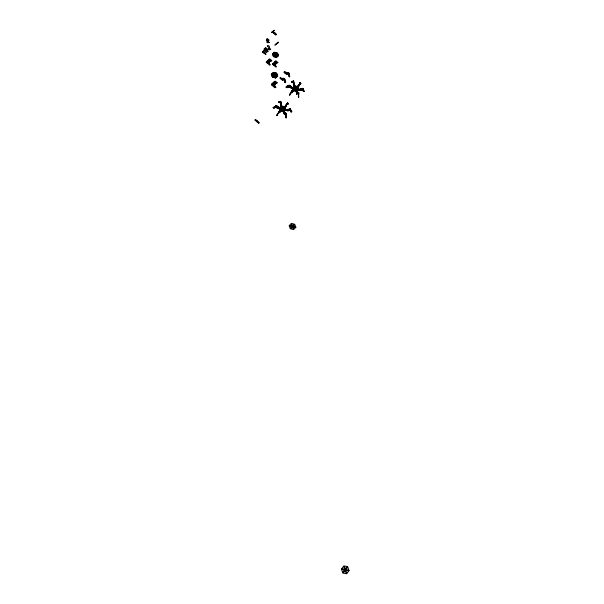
<?xml version="1.0" encoding="UTF-8"?>
<svg xmlns="http://www.w3.org/2000/svg" width="604" height="604" viewBox="0 0 604 604"><rect width="100%" height="100%" fill="white"/><g stroke="black" fill="none" stroke-linecap="round" stroke-linejoin="round"><path stroke-width="0.91" d="M299.176 89.785L300.784 90.298M303.042 89.143L300.966 89.656L300.384 89.226L302.596 88.418L300.43 89.082L301.419 89.339L300.505 88.788L300.09 89.203L300.498 88.939M280.445 102.325L280.92 104.349L280.603 101.291M285.586 113.575C286.515 125.126 286.568 110.275 284.846 113.122C284.635 114.186 284.643 114.322 285.058 113.137C284.831 111.196 282.68 113.182 284.461 114.375M284.794 113.597C287.262 114.579 284.039 114.005 284.635 112.638M285.918 117.75L285.518 113.016M286.107 117.705L285.7 112.971M281.275 103.88L281.222 105.889L280.943 104.9M281.404 105.851L281.17 103.118L281.222 105.889M293.204 81.208L293.733 83.964L293.144 81.004M294.224 85.051C293.197 81.246 295.024 83.699 293.831 85.451L293.333 84.19L294.035 85.466M281.411 78.935L282.74 80.279M282.536 78.701C284.703 76.202 287.149 83.979 284.778 82.431L283.744 78.694L284.476 78.988M283.231 79.041L282.672 80.294M280.52 101.872L280.807 101.419M280.898 101.698L281.154 104.296L280.558 101.721M285.647 73.076L286.402 73.612M288.327 73.477L289.127 76.466L289.731 76.836L289.006 76.58L288.334 72.88C285.503 71.098 287.172 75.47 287.013 74.126L286.522 73.711M297.817 89.43L296.277 89.158L296.428 88.516L300.196 89.596L299.365 89.92M292.706 88.071L294.503 88.569L292.774 88.169M293.378 81.593L293.37 82.114M293.491 83.458C293.657 84.922 294.737 80.951 293.129 81.178M276.942 43.533L276.519 43.571L277.01 43.156M280.339 108.886C275.681 109.135 278.067 105.315 281.864 108.471L281.713 109.135L279.962 108.38M271.891 32.231L272.646 32.065L272.049 32.095M297.591 92.729C295.099 99.199 297.931 86.508 297.425 93.748M272.155 32.306L271.808 32.231M275.62 106.961C273.167 106.598 279.146 104.794 277.493 107.625C273.521 105.685 277.44 104.749 278.044 107.172M285.934 114.111L285.805 113.212L285.873 113.597M297.372 92.08L297.515 93.016M289.814 86.062C286.953 84.439 294.186 86.855 286.772 87.716C284.069 86.568 291.649 83.209 290.818 87.157M286.621 72.525C287.315 72.465 287.398 75.304 285.79 73.326M296.556 92.88L295.741 90.902L296.337 90.555M296.594 86.916L297.251 87.671L298.761 86.01M298.746 86.251L297.289 87.565L296.587 87.323M294.14 85.489L293.703 82.997L293.922 83.548C292.434 84.349 294.775 89.868 293.68 84.545M294.307 90.298L292.789 91.816L292.396 91.589M294.39 86.863L294.948 86.84M287.421 109.905C284.635 110.026 289.55 112.118 288.704 109.686C289.18 109.037 285.956 109.611 286.673 110.532M291.717 87.384L291.302 86.893L291.558 87.89L290.615 87.806L293.129 88.524M286.092 106.53C282.174 110.985 285.005 104.115 286.107 106.372M283.963 112.329L284.688 113.212M286.53 73.484L286.175 73.726M282.257 107.195L281.419 104.847L282.725 108.116L282.068 108.358C280.52 106.417 282.71 105.949 282.687 108.222M283.057 111.113L283.857 113.318M278.014 107.497L277.953 108.403M286.583 73.326C285.926 70.238 281.879 72.163 285.843 73.794M279.524 111.755L278.897 112.873L279.176 111.665L280.875 110.192M280.701 104.983L281.388 104.839M281.932 78.611L281.336 78.852L282.068 79.471L281.743 79.72L279.863 78.15L280.279 77.538L282.227 79.086L280.566 77.674M272.857 83.397L272.208 83.775L272.895 83.292L274.828 84.93L274.473 85.489M276.33 82.929C278.006 83.133 275.907 82.363 276.7 83.246M271.777 84.062C269.573 82.959 282.008 91.816 272.026 84.349M272.193 83.828L274.239 85.625M273.084 82.899C272.313 81.434 277.447 82.363 275.303 84.077M275.892 34.873L272.88 32.359M281.034 104.824L281.351 103.88C280.701 101.683 280.067 105.828 281.162 105.919M293.325 80.966L293.385 83.594M298.504 93.499L298.384 92.623L297.425 92.065M277.07 107.837L278.55 108.395L278.874 107.995L278.301 106.772L277.462 106.538L278.421 107.444M276.949 106.53L276.443 105.934M279.72 111.808C281.071 109.354 276.904 113.824 277.228 115.44L276.609 115.575L279.207 111.8M278.844 112.17L279.101 111.68M279.395 111.921L279.29 111.438M280.558 101.955L280.55 101.48L280.747 101.917M303.314 89.732L302.702 89.77L303.314 89.732C302.566 86.712 300.603 88.969 303.427 91.461L304.371 91.249L303.427 91.461M300.263 90.139L300.898 90.306L300.263 90.139L300.641 89.014L301.29 88.992M302.023 88.531L302.763 88.675L302.159 88.343M301.056 89.483C305.367 90.238 300.762 85.345 304.341 91.408M297.983 89.611L298.097 89.075M300.014 89.143L299.259 89.558L300.12 89.037M289.852 109.082L289.308 109.113L290.856 111.891L291.777 111.846L290.275 108.916L290.433 109.626L288.319 110.117L287.723 109.686L290.192 109.173M294.465 88.675L294.616 88.033L290.116 87.119L288.682 85.391M290.433 109.626L290.252 108.901M290.705 110.2L290.086 110.23L290.705 110.2L290.124 109.158L289.505 109.188L290.237 109.082M290.856 111.891L289.346 108.947M281.426 78.845L281.381 79.252M291.022 86.432L290.214 86.229L291.211 86.772M286.568 110.026L286.477 110.336C289.588 110.668 286.983 111.128 287.98 109.483L288.621 109.656L287.474 109.626M286.696 110.026L287.149 109.747M291.566 87.761L290.667 87.414M291.566 87.874L291.626 87.338M287.368 110.698L287.496 109.966M287.761 109.747L287.882 109.271M287.98 109.483L288.629 109.467M292.759 88.222L292.872 87.686M289.324 109.15L290.033 108.977L287.768 109.543M288.493 86.5L288.002 86.176L288.493 86.5L289.626 85.889L289.331 85.451L290.849 87.029M285.405 109.52L285.292 110.071L283.555 109.618L283.706 108.954L287.406 110.026L283.706 108.954M289.392 85.406L288.682 85.67L289.18 85.217M289.067 85.451L286.039 87.233M287.965 86.342L289.15 85.572M289.52 85.307L289.316 85.745M289.626 85.889L289.105 85.723M285.141 109.415L284.801 109.868M293.166 88.41L289.701 87.21L291.385 87.799M289.844 87.369L290.509 87.376L289.844 87.369L290.071 86.13M290.199 86.236L290.834 86.402L290.479 87.535M290.048 87.074L288.682 85.511M290.381 87.157L290.909 86.84M279.977 108.675L280.097 108.124M280.211 108.886L280.55 108.343M286.772 87.716L289.822 85.934M289.663 87.391L290.056 86.153M286.266 104.9L285.617 106.07M285.292 106.983L286.394 105.119M286.288 104.915L285.103 106.817M285.005 113.235L284.763 112.306M277.04 108.003L277.659 107.98L277.999 106.87L277.425 106.53M277.206 107.527L275.771 106.002L276.526 105.979M278.482 108.38L277.01 107.806L277.455 106.712M277.999 106.87L277.319 106.863M278.912 107.829L278.769 108.32L278.822 107.784M287.3 103.458L286.915 103.473M273.906 108.146L276.949 106.41L273.906 108.146L273.189 107.497L276.375 105.934M276.179 105.942L276.911 106.417M275.084 106.81L276.255 106.047L273.151 107.663M286.998 74.39L287.398 72.971L286.741 72.412L285.715 72.85L286.183 73.809L286.84 72.646L288.712 72.79L289.731 76.836M275.364 75.727L275.515 75.085L277.221 75.538L277.07 76.187L275.364 75.727L277.07 76.187M291.86 91.378L292.283 90.985M291.83 91.196L292.585 90.826L291.694 92.05M271.838 74.783L271.989 74.141L273.695 74.602L273.544 75.243L271.838 74.783L273.544 75.243M292.359 91.695C294.503 87.27 287.61 96.33 290.071 94.851C292.834 88.358 291.732 92.669 292.834 90.993M297.78 92.661C296.677 92.344 298.882 91.748 298.686 93.484M298.95 84.56L298.738 86.145M300.279 83.058L299.833 83.571M280.279 111.362C278.067 113.801 278.474 111.921 279.607 111.264L280.173 111.68L278.791 112.782M278.527 112.45L279.003 111.778M279.342 111.672L276.609 115.575M285.752 114.148L284.68 112.623L284.476 114.164L284.869 112.586M285.835 105.345L287.761 103.02M285.986 105.466L287.436 102.937L288.334 103.835L287.549 104.477L288.334 103.835M286.719 104.605C282.68 111.793 288.765 99.909 286.07 106.478M287.904 103.163L285.858 105.375L286.236 105.141M292.2 91.778L291.271 91.733L291.808 90.962M291.407 91.823L291.936 91.098M291.566 92.208L292.887 91.302L292.698 90.653M292.812 91.061L293.076 90.834M295.801 90.683L296.964 92.805M297.742 88.864L297.546 89.324L297.832 88.864M297.394 92.729L297.727 92.608C297.213 90.404 296.103 93.688 296.919 91.831M293.25 88.343L293.355 87.799M296.549 86.984L298.074 85.572L298.693 86.342M271.347 74.375L273.476 72.374L276.64 73.22L277.681 76.059L275.583 77.961L272.419 77.116L271.347 74.375L273.476 72.374M291.649 87.557L290.735 87.165L290.607 87.701L290.713 87.248M284.975 109.777L285.254 109.664M271.989 74.141L273.695 74.602M284.597 107.98L283.895 107.308M283.102 111.076L283.82 113.424M273.325 73.016L273.967 72.79L274.51 74.375L273.906 74.496L273.325 73.016L273.967 72.79M272.419 77.116L271.377 74.262M272.532 76.58L273.703 75.447L274.156 75.968L273.023 76.995L272.532 76.58L273.703 75.447M273.023 76.995L274.193 75.855M273.906 74.496L273.363 72.903M274.148 75.123L274.427 74.79L274.88 75.319L274.276 75.44L274.427 74.79M271.438 84.771L271.438 84.364L274.941 87.739L275.605 87.059M274.276 75.44L274.186 75.009M299.38 84.243L297.976 86.606M299.607 83.443L300.143 82.71M300.399 82.695L300.165 82.733M274.518 76.066L275.16 75.832L275.703 77.425L275.099 77.546L274.518 76.066L275.16 75.832M274.88 75.319L274.79 74.888M274.873 74.466L276.036 73.341L276.489 73.862L275.364 74.881L274.873 74.466L276.036 73.341M272.91 83.435L274.873 85.036M275.364 74.881L276.489 73.862M275.515 75.085L277.221 75.538M284.144 72.05L286.764 74.368M300.55 82.801L298.882 85.096M274.835 83.903L273.363 83.307L275.386 83.964M275.099 77.546L274.548 75.953M273.499 83.005L273.333 83.42M277.681 76.059L276.64 73.22M273.922 82.627L275.243 83.745L273.922 82.627L274.375 82.136M274.073 81.97L273.099 82.944M275.583 77.961L277.712 75.953M274.239 82.031L275.877 83.367M274.571 81.54L276.262 83.314M274.594 81.902L274.918 81.208L274.601 81.495M275.228 81.329L276.949 82.816M274.178 85.481L272.313 83.896M274.782 85.292L274.79 84.885M275.416 83.941L275.892 83.511M274.941 87.739L271.385 84.485M276.896 82.74L275.258 81.223M271.694 60.4C265.541 55.779 272.781 63.141 271.694 60.672M272.895 32.329C274.458 30.419 279.38 38.339 273.589 32.042M263.48 50.23L266.228 52.744L266.885 52.427L264.137 49.905L263.533 50.479M284.635 71.65L284.137 72.118M282.755 80.173L282.982 78.905M282.529 80.226L283.087 79.003L282.37 78.392L283.102 78.792M276.836 107.814L277.213 106.598M278.202 107.482L281.864 108.471M280.852 104.862L281.132 103.314M285.941 109.837L283.789 111.921L280.573 111.076L279.478 108.252L281.63 106.176L284.846 107.021L285.903 109.936L284.846 107.021M281.713 107.263C279.274 102.672 281.185 108.561 282.279 107.112M280.943 103.352L280.905 105.005M279.478 108.252L281.63 106.176M280.709 110.358C282.211 109.445 280.037 114.201 278.973 111.559M280.573 111.076L279.509 108.146M278.867 112.729C283.17 108.992 274.896 115.243 281.872 109.347L282.37 109.769L281.192 110.947L280.739 110.253M281.192 110.947L280.724 110.419M282.068 108.358L281.517 106.727M281.449 110.993L281.487 110.947M280.694 110.517L281.872 109.347M283.102 109.09L282.325 108.999L282.604 108.667L283.065 109.196L282.974 108.765M282.37 109.769L281.834 109.452M282.446 109.324L282.355 108.894M285.435 105.919C279.894 110.736 286.002 106.916 284.19 107.255M283.94 111.257L283.291 111.491L282.732 109.868L283.351 109.732L284.869 113.144L284.476 114.164M283.087 108.214L283.586 108.637M284.68 113.152L283.351 109.732M283.291 111.491L282.732 109.868M294.057 83.548L293.589 84.515L293.974 82.846M292.268 87.806L293.355 90.562L296.519 91.408L298.625 89.384L297.53 86.629L294.375 85.791L292.268 87.806L293.355 90.562M284.152 112.291L283.895 112.993M293.967 84.59L294.057 84.59M294.012 85.368L293.989 85.028M292.14 90.864L291.641 92.216M294.375 85.791L297.493 86.734L298.587 89.49M294.812 87.92C292.351 82.589 297.689 93.182 294.307 84.643M292.495 91.808L292.049 91.257L289.626 95.085M292.812 91.8L294.246 90.268M293.469 90.026L294.624 88.886L295.114 89.301L293.967 90.441C293.619 87.942 291.143 93.401 292.442 90.706L292.963 91.166M294.865 86.87L294.412 86.961M293.967 90.441L295.114 89.301M294.616 88.033L290.969 87.157M294.624 88.886L295.084 89.407M287.428 110.668L287.557 110.094M295.062 88.554L295.832 88.637L295.341 88.222L295.19 88.871M295.341 88.222L295.794 88.743M296.67 90.759L296.028 90.993L295.477 89.392L296.081 89.271L297.327 92.812L296.738 91.868M288.402 110.842L288.795 109.649M296.262 88.305L297.417 87.165L296.926 86.757L295.809 87.784L296.262 88.305L297.417 87.165M296.926 86.757L297.379 87.278M296.685 90.608L296.081 89.271M296.277 89.158L297.9 89.407M296.428 88.516L300.06 89.588M296.028 90.993L295.477 89.392M297.976 86.417L299.267 84.386M298.3 85.738L298.927 84.537M296.519 91.408L298.625 89.384M297.546 89.113L297.598 89.762L299.901 90.366M297.659 89.785L300.754 90.464M297.5 92.057L297.198 93.605L297.606 92.027M297.198 93.605L297.319 92.095M299.297 89.4L299.146 89.89L300.082 90.215L300.203 89.702M300.898 90.306L301.26 89.15M301.449 89.181L301.064 90.245M286.372 105.64L286.281 105.692M299.003 85.323L298.92 85.353M277.108 43.367L276.707 43.435M280.49 101.759L280.747 102.476L279.939 102.416L279.992 101.721M273.189 31.098L273.506 30.827M273.846 30.789L273.597 30.698M287.7 103.141L286.915 103.594L287.338 103.08L287.776 103.495L287.202 103.888L287.776 103.495M286.84 72.646C285.775 73.96 289.988 74.028 288.727 73.107M298.904 84.635L299.493 84.326M282.974 79.335L284.658 79.464L284.454 78.837M288.803 73.673L288.357 72.888M278.799 108.169L277.848 107.912L278.852 108.003M292.072 91.113L292.774 90.993M276.926 82.635L276.602 83.329M267.33 45.896C271.158 50.97 269.233 43.428 267.391 46.146M264.205 48.645L267.708 51.801L268.335 51.249L264.839 48.305L264.265 48.894M292.759 91.106L292.223 91.77M275.25 44.756L274.812 45.081M298.595 84.817L298.821 85.119L300.06 82.801L300.407 83.186M279.184 111.914L276.685 115.53M289.475 94.956L292.223 91.355M271.551 32.488L271.8 32.488M300.913 83.579L300.143 84.213L300.913 83.579L300.09 82.589L298.988 84.832M254.963 119.924L258.58 123.269L259.237 122.665L255.613 119.577L255.009 120.219M275.779 64.704C274.986 66.712 270.796 59.947 275.756 64.454M270.66 61.208C270.184 57.818 266.976 60.921 268.131 61.019L270.086 61.676L270.615 60.936M267.58 49.407C267.006 51.378 262.816 44.673 267.557 49.158M262.415 51.823L264.839 53.771A20.657 17.123 18.9 0 1 265.919 54.579L266.047 54.473A20.242 16.527 20.6 0 1 265.081 53.552L263.034 51.506L262.461 52.095M292.253 91.476L292.91 90.902M286.221 105.262L286.847 104.681M300.286 84.341L299.576 83.239L299.999 82.733M257.077 120.823L257.727 121.729A20.921 17.727 20.7 0 0 258.723 122.688L258.822 122.771M278.882 112.14L279.335 111.989M300.105 82.756L299.576 83.239M276.821 63.095C276.511 59.743 273.076 62.854 274.322 62.884L276.277 63.541L276.821 63.095L275.047 61.563M277.87 62.537C272.517 57.403 277.712 65.036 277.848 62.242M273.023 63.601L272.404 64.152L275.915 67.127L276.541 66.568L273.046 63.616L272.449 64.198M300.294 82.839L300.052 82.589M269.565 62.861C266.002 56.859 267.006 65.791 269.565 62.59M266.228 62.038L269.716 65.262L270.35 64.704L266.825 61.736L266.251 62.333M279.418 111.906L279.946 111.559M278.112 42.22L278.459 42.454L278.187 42.144M279.327 111.793L279.758 111.393L279.441 112.336L278.399 112.352M279.252 112.208L279.018 112.729M285.934 106.206L285.156 106.666M283.548 108.743L284.726 107.572M297.832 86.296L298.444 85.723M298.029 86.561L298.957 85.708M282.529 78.301L281.917 78.663L282.31 78.324M289.006 74.549L288.289 73.25L288.848 72.993M284.605 78.875C283.291 79.955 285.579 78.059 282.596 78.512M282.77 79.985C281.003 77.38 283.351 80.619 284.68 79.305M284.763 80.415L284.28 80.241L284.763 80.415L284.31 78.928M284.778 82.431L285.624 82.582M275.243 83.745L275.703 83.254M287.33 72.903L287.466 73.19M282.257 79.381L281.517 78.558M288.727 73.711L287.217 73.469M283.087 79.003L282.468 78.701M284.899 82.318L284.205 78.641M286.636 72.412L285.526 73.152M286.349 72.646L286.741 72.412M275.364 61.593L274.903 62.106L276.217 63.216L276.632 62.839M266.877 61.774L266.538 62.431L267.564 63.299L268.025 62.884L266.56 61.744M269.18 59.728L268.72 60.241L270.033 61.351L270.449 60.974L269.142 59.871M264.892 48.343L264.552 48.992L265.571 49.853L266.032 49.445L264.711 48.607M266.485 40.211C265.179 36.308 273 42.114 266.485 40.211L266.825 39.962M267.24 39.592L267.663 39.23M268.214 40.415L268.629 40.045M276.27 34.564L275.945 34.851L276.368 34.39M272.948 31.265L273.642 30.615M290.464 109.46L288.41 109.943M256.428 121.427L257.644 122.083A21.993 18.951 18.6 0 1 258.595 122.816L258.844 123.027M282.347 78.301L281.396 78.671M280.226 111.4L279.863 111.015M283.782 78.588L284.499 78.89L285.503 82.703M284.582 112.352L284.084 112.48M283.148 111.144L283.646 110.94M293.453 84.703L294.156 85.443M277.946 107.52L277.546 107.618M286.017 115.13L285.579 113.008M282.702 109.973L283.314 109.837M284.19 112.359L284.575 114.224M283.857 112.654L284.197 113.454M285.594 113.023L286.054 113.499M285.964 113.22L285.7 113.477M281.479 106.832L282.098 106.704M282.106 108.252L282.725 108.116M298.248 93.356L298.633 97.131L298.535 92.639M278.874 101.698L279.078 102.688L278.874 101.698L280.633 101.48M280.686 102.318L280.369 101.691L280.505 102.355M280.566 104.205L281.17 104.122M280.603 104.545L281.351 105.881M296.791 92.941L296.783 92.05M298.308 92.669L298.731 92.623M298.565 94.549L298.746 92.933L298.565 94.549L298.308 94.247L298.746 94.511M298.248 96.678L298.814 97.093M295.439 89.498L296.043 89.377M293.378 83.971L293.861 83.948M294.224 86.44L294.865 86.206L295.416 87.799M294.85 87.814L295.454 87.693M291.619 81.442L291.815 82.423L291.619 81.442L293.476 81.276M292.57 81.442L292.698 82.099L292.57 81.442L293.333 81.298L293.28 81.993L293.151 81.336L293.672 81.336M293.929 83.752L293.317 84.16M273.937 74.383L274.548 74.262M275.13 77.433L275.741 77.312M292.698 82.099L293.461 81.955M291.815 82.423L293.521 82.114M279.803 101.759L280.558 101.653M279.078 102.688L280.747 102.476M291.271 91.733L292.253 91.793M290.886 111.725L291.808 111.68M275.771 34.881L272.963 32.624M288.085 72.706L288.538 72.873M287.179 110.713L284.884 110.079M281.6 106.281L284.809 107.127M286.53 110.192L287.496 110.441M272.449 77.002L275.62 77.848M299.191 89.679L300.143 89.936M293.393 90.457L296.556 91.302M273.446 72.48L276.609 73.326M288.75 73.016L288.138 72.956L288.621 73.129M283.888 78.83L284.544 79.388M291.053 86.266L291.234 86.908M275.432 44.817L275.107 45.058M285.843 72.737L286.439 73.499M293.582 81.072L293.438 81.162M290.199 109.052L291.777 111.846M273.189 107.497L273.944 107.98M286.077 87.074L286.809 87.557M271.641 32.624L272.17 31.989M277.206 43.043L277.681 43.111L277.296 43.118M286.719 72.835L287.21 73.25M273.031 63.782L274.344 64.892L273.922 65.27L272.608 64.16M281.305 78.958L282.657 80.113M293.506 89.92L293.997 90.336M274.903 74.36L275.394 74.775M273.672 75.553L274.156 75.968M272.57 76.466L273.061 76.882M276.3 83.209L274.609 81.774M274.42 81.985L275.869 83.209M273.65 83.133L273.151 83.133M286.794 103.707L287.7 104.605M286.915 103.594L287.353 104.016M302.151 88.705L302.702 89.77M296.617 92.472L297.115 93.711M273.937 72.895L274.51 74.375M275.122 75.945L275.703 77.425M298.618 92.88L298.633 97.131M298.429 93.318L298.429 96.64M275.869 44.462L275.877 44.409M277.938 42.824L277.636 42.559L277.938 42.824M278.165 42.62L277.855 42.355L278.165 42.62M346.409 569.632L346.288 570.463L348.357 570.863L348.47 570.04L346.409 569.632M270.72 49.415C267.429 51.408 267.497 45.813 270.72 49.415M342.151 568.794L342.03 569.625L344.099 570.033L344.22 569.202L342.151 568.794M269.173 42.378C266.002 44.364 265.851 38.807 269.173 42.378M276.504 44.047L276.134 43.956L276.541 44.115M293.778 226.47L293.657 227.089L295.243 227.27L293.778 226.47M289.777 225.7L291.249 226.5L291.37 225.881L289.777 225.7M276.383 54.685L276.209 55.455L275.318 55.628L274.601 55.024L274.775 54.247L275.666 54.073L276.383 54.685M276.64 54.858L276.511 55.432L278.059 55.644L276.64 54.858M272.917 54.058L274.337 54.843L274.465 54.269L272.917 54.058M271.634 84.62L272.057 84.235C274.299 85.345 272.91 86.644 271.634 84.62M274.45 30.464L274.095 30.215L274.405 30.517M272.955 31.763L272.6 31.514L272.948 31.801M293.861 89.777L294.216 90.215L293.861 89.777M275.945 44.084L276.202 44.402L275.998 44.062M349.074 570.584L346.651 573.8L342.823 573.053L341.426 569.081L343.857 565.873L347.678 566.628L349.074 570.584M344.257 570.478L342.944 572.222L343.548 572.766L344.861 571.029L344.257 570.478M345.095 569.376L344.975 570.206L345.413 570.289L345.692 569.919L345.095 569.376M346.96 566.907L345.647 568.636L346.251 569.179L347.557 567.45L346.96 566.907M295.885 227.308L293.672 229.58L290.298 228.75L289.135 225.654L291.347 223.397L294.714 224.22L295.885 227.308M291.46 227.066C289.799 228.04 291.09 229.158 291.981 227.519L291.46 227.066M292.374 226.13L292.646 226.84L292.374 226.13M293.922 224.545L293.038 225.451L293.559 225.904L294.442 224.998L293.922 224.545M255.477 119.902L256.36 121.215L256.843 120.777L255.477 119.902M277.78 56.029L276.904 56.806L276.458 55.666L277.78 56.029M278.618 55.696L276.549 57.546L273.416 56.7L272.351 54.005L274.427 52.163L277.561 53.009L278.618 55.696M274.284 55.085L273.408 55.862L272.963 54.722L274.284 55.085M276.594 53.031L275.726 53.809L275.273 52.669L276.594 53.031M274.503 55.266C272.88 56.066 274.156 57.146 275.039 55.719L274.503 55.266M276.813 53.212L275.945 53.99L276.473 54.435L277.342 53.665L276.813 53.212M275.258 55.9L274.375 56.678L275.703 57.04L275.258 55.9M277.568 53.847L276.692 54.624L278.014 54.979L277.568 53.847M274.073 52.903L273.197 53.68L274.518 54.035L274.073 52.903M270.335 49.4L268.878 48.69L269.331 48.282L270.335 49.4M262.906 51.801L263.767 53.054L264.227 52.646L262.906 51.801M268.795 42.363L267.338 41.653L267.791 41.253L268.795 42.363M267.655 39.192L267.202 39.592L268.516 40.438L267.655 39.192M278.338 113.212L278.338 113.212M291.196 92.616L291.196 92.616M346.772 572.97L346.047 573.256L345.292 571.112L346.017 570.825L346.772 572.97M345.216 568.553L344.491 568.84L343.736 566.703L344.461 566.416L345.216 568.553M293.28 228.856L292.6 227.67L293.25 227.504L293.718 228.742L293.28 228.856M292.419 225.3L291.777 225.466L291.445 223.986L292.419 225.3M297.704 92.986L298.625 93.514L297.704 92.986M276.187 55.719L275.53 55.847L276.262 57.101L276.632 56.852L276.187 55.719M274.722 52.608L274.344 52.858L274.79 53.983L275.454 53.854L274.722 52.608"/></g></svg>
